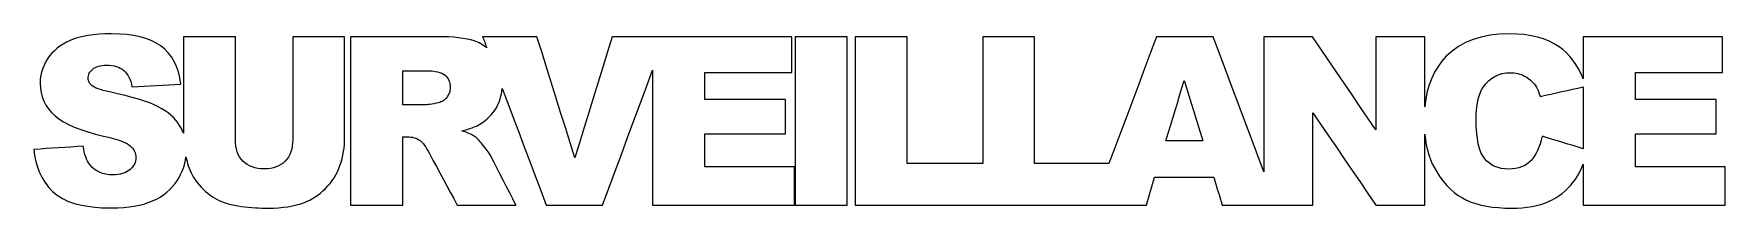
# Model space of a CAD drawing. Extents: x 0 to 146, y 0 to 15.
import ezdxf

# ---------------------------------------------------------------- set-up
doc = ezdxf.new("R2010")
doc.units = 0
doc.layers.add('Layer_1', color=7, linetype='CONTINUOUS')

msp = doc.modelspace()

# ---------------------------------------------------------------- linework, layer by layer
at = {"layer": 'Layer_1', "color": 7}
for points in [[(6.729236, 15.051181), (6.176292, 15.042291), (5.653502, 15.015564), (5.16084, 14.970956), (4.698279, 14.908418), (4.265796, 14.827898), (3.863362, 14.729334), (3.490953, 14.612692), (3.148542, 14.477931), (2.833534, 14.329623), (2.538448, 14.167515), (2.263361, 13.991662), (2.008351, 13.802121), (1.773495, 13.59895), (1.55887, 13.382175), (1.364554, 13.151853), (1.190625, 12.90807), (1.039518, 12.657851), (0.908643, 12.4034), (0.797974, 12.144743), (0.707484, 11.881966), (0.637148, 11.615181), (0.58694, 11.344446), (0.556835, 11.069815), (0.546806, 10.791403), (0.56665, 10.374363), (0.626181, 9.976458), (0.7254, 9.597631), (0.864306, 9.237798), (1.042899, 8.896873), (1.26118, 8.574773), (1.519149, 8.271469), (1.816806, 7.98682), (2.158287, 7.718398), (2.55271, 7.463777), (3.000103, 7.222901), (3.500489, 6.99574), (4.053897, 6.782182), (4.660351, 6.582256), (5.319876, 6.395848), (6.0325, 6.222931), (6.463479, 6.122798), (6.853531, 6.020888), (7.202655, 5.917256), (7.510853, 5.811987), (7.778124, 5.705194), (8.004468, 5.596934), (8.189885, 5.487262), (8.334375, 5.376264), (8.450549, 5.262698), (8.551066, 5.145237), (8.635978, 5.023966), (8.705336, 4.898913), (8.759192, 4.770135), (8.797597, 4.637717), (8.820604, 4.501657), (8.828264, 4.362042), (8.82028, 4.215484), (8.796251, 4.073413), (8.75605, 3.935774), (8.699546, 3.802537), (8.626609, 3.673646), (8.537111, 3.549045), (8.430923, 3.428677), (8.307914, 3.312514), (8.171809, 3.208092), (8.021519, 3.118035), (7.857122, 3.042173), (7.678696, 2.980395), (7.486318, 2.932587), (7.280065, 2.898579), (7.060016, 2.878259), (6.826247, 2.871485), (6.513086, 2.885314), (6.218529, 2.926575), (5.942576, 2.995381), (5.685227, 3.09176), (5.446482, 3.21574), (5.226342, 3.36735), (5.024805, 3.546589), (4.841872, 3.753515), (4.739754, 3.897674), (4.646705, 4.057355), (4.5627, 4.23253), (4.487713, 4.423228), (4.421718, 4.629419), (4.364689, 4.851105), (4.316601, 5.088313), (4.277428, 5.341015), (3.742749, 5.306837), (3.208071, 5.27266), (2.673392, 5.238483), (2.138713, 5.204306), (1.604034, 5.170157), (1.069355, 5.13598), (0.534676, 5.101803), (0, 5.067584), (0.066365, 4.529301), (0.171255, 4.015657), (0.314748, 3.526509), (0.49692, 3.061689), (0.717849, 2.621084), (0.977614, 2.204496), (1.276291, 1.811783), (1.613958, 1.442778), (2.006897, 1.107921), (2.471304, 0.817712), (3.007127, 0.572122), (3.614316, 0.371208), (4.292819, 0.214942), (5.042584, 0.103323), (5.86356, 0.036352), (6.755694, 0.014056), (7.272667, 0.023369), (7.766928, 0.051027), (8.238504, 0.097424), (8.687421, 0.162618), (9.113705, 0.24672), (9.517381, 0.349844), (9.898475, 0.472159), (10.257014, 0.613778), (10.594569, 0.776536), (10.912746, 0.957214), (11.211598, 1.15573), (11.491176, 1.371968), (11.751531, 1.605902), (11.992715, 1.857419), (12.21478, 2.126461), (12.417778, 2.412945), (12.563022, 2.648149), (12.693285, 2.887756), (12.808538, 3.131708), (12.90875, 3.379951), (12.993894, 3.632427), (13.063937, 3.889136), (13.118853, 4.149966), (13.158611, 4.414945), (13.179792, 4.324464), (13.201594, 4.233702), (13.224146, 4.142487), (13.247576, 4.05068), (13.272014, 3.958112), (13.297586, 3.864583), (13.324419, 3.769982), (13.352644, 3.674111), (13.423957, 3.459143), (13.508913, 3.245811), (13.607511, 3.03406), (13.719752, 2.823889), (13.845636, 2.61527), (13.985163, 2.408175), (14.138332, 2.202576), (14.305144, 1.998445), (14.483616, 1.80072), (14.666739, 1.614397), (14.854411, 1.439504), (15.046526, 1.276069), (15.242983, 1.124092), (15.443677, 0.983602), (15.648506, 0.854655), (15.857366, 0.73725), (16.074419, 0.632377), (16.303951, 0.536082), (16.546042, 0.448537), (16.800767, 0.369854), (17.068206, 0.300145), (17.348435, 0.23958), (17.641532, 0.188272), (17.947575, 0.146334), (18.259396, 0.111423), (18.564863, 0.081056), (18.864025, 0.055373), (19.156935, 0.034207), (19.443645, 0.017838), (19.724206, 0.005984), (19.99867, -0.001071), (20.267089, -0.003893), (20.717898, 0.004009), (21.152507, 0.027716), (21.570839, 0.066944), (21.972816, 0.121526), (22.358362, 0.19132), (22.727398, 0.276099), (23.079846, 0.375752), (23.41563, 0.490024), (23.650018, 0.584709), (23.881848, 0.695115), (24.111044, 0.821296), (24.337528, 0.963254), (24.561223, 1.121016), (24.782051, 1.294639), (24.999935, 1.484095), (25.214797, 1.689468), (25.423354, 1.909517), (25.617417, 2.138089), (25.796961, 2.37524), (25.961959, 2.621027), (26.112385, 2.875479), (26.248214, 3.138679), (26.36942, 3.410657), (26.475978, 3.691496), (26.571268, 3.981508), (26.65377, 4.276007), (26.72351, 4.574936), (26.780513, 4.878269), (26.824804, 5.185919), (26.856411, 5.497888), (26.875359, 5.81409), (26.881673, 6.134468), (26.881673, 7.218145), (26.881673, 8.30185), (26.881673, 9.385527), (26.881673, 10.469232), (26.881673, 11.552909), (26.881673, 12.636614), (26.881673, 13.720291), (26.881673, 14.803982), (26.320536, 14.803982), (25.759398, 14.803982), (25.198261, 14.803982), (24.637124, 14.803982), (24.075987, 14.803982), (23.51485, 14.803982), (22.953712, 14.803982), (22.392575, 14.803982), (22.392575, 13.693847), (22.392575, 12.583698), (22.392575, 11.473548), (22.392575, 10.363399), (22.392575, 9.25325), (22.392575, 8.1431), (22.392575, 7.032951), (22.392575, 5.922802), (22.382328, 5.628557), (22.351539, 5.35116), (22.300132, 5.090641), (22.22803, 4.847112), (22.135155, 4.620628), (22.02143, 4.411276), (21.886777, 4.219139), (21.731118, 4.044274), (21.55945, 3.890886), (21.371892, 3.758101), (21.168471, 3.645889), (20.949212, 3.554223), (20.714141, 3.48299), (20.463283, 3.43219), (20.196665, 3.401739), (19.914312, 3.391579), (19.629568, 3.402303), (19.360716, 3.43411), (19.107728, 3.486913), (18.870581, 3.56063), (18.649247, 3.655146), (18.4437, 3.770264), (18.253916, 3.905929), (18.079868, 4.061969), (17.926482, 4.238528), (17.793715, 4.43089), (17.681516, 4.63917), (17.589833, 4.863452), (17.518615, 5.103877), (17.46781, 5.360502), (17.437366, 5.633496), (17.427228, 5.922886), (17.427228, 7.033036), (17.427228, 8.143185), (17.427228, 9.253334), (17.427228, 10.363484), (17.427228, 11.473633), (17.427228, 12.583782), (17.427228, 13.693932), (17.427228, 14.804067), (16.866091, 14.804067), (16.304954, 14.804067), (15.743817, 14.804067), (15.18268, 14.804067), (14.621542, 14.804067), (14.060405, 14.804067), (13.499268, 14.804067), (12.938131, 14.804067), (12.938131, 13.761157), (12.938131, 12.718261), (12.938131, 11.675365), (12.938131, 10.63247), (12.938131, 9.589574), (12.938131, 8.54665), (12.938131, 7.503754), (12.938131, 6.460858), (12.904397, 6.548883), (12.868859, 6.635864), (12.831409, 6.721914), (12.791944, 6.807032), (12.750357, 6.891332), (12.706543, 6.974898), (12.660397, 7.05773), (12.611811, 7.13997), (12.457075, 7.375907), (12.280558, 7.602362), (12.082184, 7.819222), (11.861874, 8.026317), (11.619551, 8.223477), (11.355137, 8.41059), (11.068555, 8.587431), (10.759728, 8.753914), (10.415693, 8.917236), (10.018717, 9.079768), (9.56898, 9.241566), (9.066663, 9.402714), (8.511947, 9.563242), (7.905013, 9.723178), (7.246042, 9.882605), (6.535214, 10.041581), (6.251199, 10.104291), (5.994469, 10.168412), (5.765024, 10.233887), (5.562866, 10.300633), (5.387993, 10.368648), (5.240406, 10.437821), (5.120105, 10.508151), (5.027089, 10.579553), (4.950395, 10.650137), (4.884011, 10.722978), (4.827911, 10.798021), (4.78207, 10.875294), (4.746461, 10.954711), (4.721058, 11.036273), (4.705835, 11.11998), (4.700769, 11.205748), (4.70697, 11.322446), (4.725571, 11.434404), (4.756576, 11.541648), (4.799984, 11.644236), (4.855795, 11.742139), (4.924008, 11.83547), (5.004625, 11.924172), (5.097644, 12.008303), (5.202955, 12.087269), (5.320435, 12.155538), (5.45006, 12.213168), (5.591804, 12.260186), (5.745641, 12.296678), (5.911545, 12.322642), (6.089489, 12.338164), (6.27945, 12.343244), (6.511156, 12.336189), (6.729995, 12.31474), (6.935916, 12.279349), (7.128867, 12.229904), (7.308796, 12.166517), (7.475651, 12.089244), (7.629382, 11.998171), (7.769936, 11.893382), (7.900468, 11.773381), (8.019218, 11.636644), (8.126187, 11.483144), (8.221374, 11.312936), (8.304781, 11.125963), (8.376406, 10.922284), (8.436249, 10.70184), (8.484311, 10.46466), (9.013478, 10.495535), (9.542644, 10.526382), (10.071811, 10.557257), (10.600978, 10.588132), (11.130144, 10.619008), (11.659311, 10.649854), (12.188478, 10.68073), (12.717644, 10.711605), (12.629583, 11.2581), (12.504317, 11.766495), (12.341844, 12.236621), (12.142166, 12.668421), (11.905282, 13.061754), (11.631192, 13.416535), (11.319896, 13.732681), (10.971394, 14.010049), (10.586178, 14.254171), (10.159724, 14.465668), (9.69193, 14.644541), (9.182693, 14.790853), (8.631909, 14.904597), (8.039475, 14.985812), (7.405287, 15.034524), (6.729236, 15.051181)], [(27.393194, 14.804236), (27.393194, 12.986316), (27.393194, 11.16841), (27.393194, 9.350503), (27.393194, 7.532597), (27.393194, 5.714691), (27.393194, 3.896785), (27.393194, 2.078878), (27.393194, 0.260972), (27.957639, 0.260972), (28.522083, 0.260972), (29.086528, 0.260972), (29.650972, 0.260972), (30.215417, 0.260972), (30.779861, 0.260972), (31.344306, 0.260972), (31.90875, 0.260972), (31.90875, 0.998504), (31.90875, 1.736035), (31.90875, 2.473566), (31.90875, 3.211069), (31.90875, 3.948601), (31.90875, 4.686132), (31.90875, 5.423663), (31.90875, 6.161195), (31.958359, 6.161195), (32.007968, 6.161195), (32.057577, 6.161195), (32.107189, 6.161195), (32.156798, 6.161195), (32.206407, 6.161195), (32.256016, 6.161195), (32.305625, 6.161195), (32.457444, 6.156115), (32.605311, 6.140592), (32.749196, 6.114628), (32.88908, 6.078137), (33.024936, 6.03109), (33.156731, 5.97346), (33.284448, 5.905191), (33.408056, 5.826197), (33.498807, 5.752283), (33.592502, 5.659545), (33.689197, 5.547954), (33.78894, 5.417454), (33.891784, 5.268074), (33.997781, 5.099729), (34.106985, 4.912446), (34.219444, 4.706142), (34.519306, 4.150502), (34.819167, 3.594892), (35.119028, 3.039252), (35.418889, 2.483642), (35.71875, 1.928002), (36.018611, 1.372392), (36.318472, 0.816752), (36.618333, 0.261142), (37.253333, 0.261142), (37.888333, 0.261142), (38.523333, 0.261142), (39.158333, 0.261142), (39.793333, 0.261142), (40.428333, 0.261142), (41.063333, 0.261142), (41.698333, 0.261142), (41.427135, 0.788107), (41.155936, 1.315072), (40.88474, 1.842038), (40.613542, 2.368975), (40.342343, 2.89594), (40.071144, 3.422905), (39.799949, 3.949871), (39.52875, 4.476836), (39.484097, 4.560261), (39.429523, 4.651814), (39.36503, 4.751579), (39.290614, 4.859642), (39.20628, 4.976087), (39.112023, 5.100999), (39.007847, 5.234405), (38.89375, 5.376419), (38.780573, 5.516543), (38.674221, 5.644192), (38.574689, 5.759282), (38.481982, 5.861757), (38.396096, 5.951504), (38.317035, 6.028466), (38.244794, 6.092558), (38.179375, 6.143697), (38.080679, 6.210781), (37.968185, 6.278006), (37.841944, 6.345316), (37.702013, 6.412683), (37.548442, 6.480078), (37.381279, 6.547388), (37.200578, 6.614613), (37.006389, 6.681697), (37.250294, 6.740512), (37.480946, 6.802883), (37.698316, 6.868895), (37.90238, 6.938548), (38.093114, 7.011954), (38.27049, 7.089113), (38.434484, 7.170111), (38.585069, 7.254975), (38.804788, 7.396566), (39.012495, 7.548458), (39.20816, 7.710623), (39.391762, 7.883061), (39.563271, 8.065743), (39.722668, 8.258614), (39.869917, 8.461673), (40.005, 8.674892), (40.105121, 8.858449), (40.194783, 9.048695), (40.273893, 9.24563), (40.342349, 9.449338), (40.400055, 9.659875), (40.446915, 9.877271), (40.48283, 10.10161), (40.507722, 10.332947), (40.982869, 9.073982), (41.458018, 7.814989), (41.933165, 6.556024), (42.408311, 5.29703), (42.883461, 4.038065), (43.358607, 2.7791), (43.833756, 1.520107), (44.308903, 0.261142), (44.918548, 0.261142), (45.52819, 0.261142), (46.137836, 0.261142), (46.747478, 0.261142), (47.357123, 0.261142), (47.966768, 0.261142), (48.576411, 0.261142), (49.186056, 0.261142), (49.72735, 1.719666), (50.268643, 3.178162), (50.809937, 4.636687), (51.351228, 6.095183), (51.892522, 7.553707), (52.433815, 9.012232), (52.975109, 10.470728), (53.516403, 11.929252), (53.516403, 10.470728), (53.516403, 9.012232), (53.516403, 7.553707), (53.516403, 6.095183), (53.516403, 4.636687), (53.516403, 3.178162), (53.516403, 1.719666), (53.516403, 0.261142), (55.049883, 0.261142), (56.583366, 0.261142), (58.116845, 0.261142), (59.650325, 0.261142), (61.183808, 0.261142), (62.717288, 0.261142), (64.25077, 0.261142), (65.78425, 0.261142), (65.78425, 0.672339), (65.78425, 1.083565), (65.78425, 1.494763), (65.78425, 1.905961), (65.78425, 2.317187), (65.78425, 2.728385), (65.78425, 3.139611), (65.78425, 3.550808), (64.814111, 3.550808), (63.843972, 3.550808), (62.873834, 3.550808), (61.903695, 3.550808), (60.933556, 3.550808), (59.963417, 3.550808), (58.993278, 3.550808), (58.023139, 3.550808), (58.023139, 3.90909), (58.023139, 4.267371), (58.023139, 4.62568), (58.023139, 4.983961), (58.023139, 5.342242), (58.023139, 5.700552), (58.023139, 6.058833), (58.023139, 6.417114), (58.897368, 6.417114), (59.771593, 6.417114), (60.645822, 6.417114), (61.520047, 6.417114), (62.394276, 6.417114), (63.268504, 6.417114), (64.14273, 6.417114), (65.016959, 6.417114), (65.016959, 6.788631), (65.016959, 7.160148), (65.016959, 7.531666), (65.016959, 7.903183), (65.016959, 8.2747), (65.016959, 8.646218), (65.016959, 9.017735), (65.016959, 9.389252), (64.14273, 9.389252), (63.268504, 9.389252), (62.394276, 9.389252), (61.520047, 9.389252), (60.645822, 9.389252), (59.771593, 9.389252), (58.897368, 9.389252), (58.023139, 9.389252), (58.023139, 9.678107), (58.023139, 9.966933), (58.023139, 10.255759), (58.023139, 10.544614), (58.023139, 10.833468), (58.023139, 11.122294), (58.023139, 11.411121), (58.023139, 11.699975), (58.965716, 11.699975), (59.908296, 11.699975), (60.850873, 11.699975), (61.79345, 11.699975), (62.73603, 11.699975), (63.678607, 11.699975), (64.621187, 11.699975), (65.563764, 11.699975), (65.563764, 12.088031), (65.563764, 12.476086), (65.563764, 12.864142), (65.563764, 13.252197), (65.563764, 13.640253), (65.563764, 14.028308), (65.563764, 14.416364), (65.563764, 14.804405), (64.191238, 14.804405), (62.818713, 14.804405), (61.446187, 14.804405), (60.073659, 14.804405), (58.701133, 14.804405), (57.328607, 14.804405), (55.956081, 14.804405), (54.583556, 14.804405), (54.012496, 14.804405), (53.441436, 14.804405), (52.870379, 14.804405), (52.29932, 14.804405), (51.72826, 14.804405), (51.1572, 14.804405), (50.586143, 14.804405), (50.015084, 14.804405), (49.611593, 13.495812), (49.208103, 12.187232), (48.804616, 10.878652), (48.401125, 9.570072), (47.997635, 8.261492), (47.594145, 6.952884), (47.190657, 5.644305), (46.787167, 4.335725), (46.378165, 5.644305), (45.969163, 6.952884), (45.560161, 8.261492), (45.151159, 9.570072), (44.742159, 10.878652), (44.333157, 12.187232), (43.924155, 13.495812), (43.515153, 14.804405), (42.927558, 14.804405), (42.339963, 14.804405), (41.752368, 14.804405), (41.16477, 14.804405), (40.577175, 14.804405), (39.989579, 14.804405), (39.401984, 14.804405), (38.814389, 14.804405), (38.85959, 14.684249), (38.904788, 14.564079), (38.949988, 14.443909), (38.995186, 14.323739), (39.040387, 14.203568), (39.085588, 14.083426), (39.130786, 13.963256), (39.175986, 13.843086), (39.052571, 13.939606), (38.925342, 14.029945), (38.794154, 14.114076), (38.658851, 14.192082), (38.519292, 14.263936), (38.375319, 14.329665), (38.226791, 14.389271), (38.073556, 14.442808), (37.782921, 14.526713), (37.461667, 14.599752), (37.10977, 14.661841), (36.727203, 14.712895), (36.313943, 14.752773), (35.869962, 14.781385), (35.395236, 14.798628), (34.889736, 14.804414), (33.952671, 14.804414), (33.015606, 14.804414), (32.078538, 14.804414), (31.141472, 14.804414), (30.204407, 14.804414), (29.267342, 14.804414), (28.330274, 14.804414), (27.393194, 14.804236)], [(65.854792, 14.804236), (65.854792, 12.986316), (65.854792, 11.16841), (65.854792, 9.350503), (65.854792, 7.532597), (65.854792, 5.714691), (65.854792, 3.896785), (65.854792, 2.078878), (65.854792, 0.260972), (66.417032, 0.260972), (66.979269, 0.260972), (67.54151, 0.260972), (68.10375, 0.260972), (68.66599, 0.260972), (69.228228, 0.260972), (69.790468, 0.260972), (70.352708, 0.260972), (70.352708, 2.078878), (70.352708, 3.896785), (70.352708, 5.714691), (70.352708, 7.532597), (70.352708, 9.350503), (70.352708, 11.16841), (70.352708, 12.986316), (70.352708, 14.804236), (69.790468, 14.804236), (69.228228, 14.804236), (68.66599, 14.804236), (68.10375, 14.804236), (67.54151, 14.804236), (66.979269, 14.804236), (66.417032, 14.804236), (65.854792, 14.804236)], [(127.582083, 15.051181), (126.72899, 15.02098), (125.925814, 14.930322), (125.172459, 14.779099), (124.468814, 14.567212), (123.814781, 14.294557), (123.210255, 13.961027), (122.65513, 13.566508), (122.149306, 13.110917), (121.773267, 12.692297), (121.438086, 12.237552), (121.143827, 11.746768), (120.890544, 11.219972), (120.678301, 10.657277), (120.507156, 10.058684), (120.37717, 9.424276), (120.288403, 8.754083), (120.288403, 9.510354), (120.288403, 10.266625), (120.288403, 11.022896), (120.288403, 11.779167), (120.288403, 12.535438), (120.288403, 13.291708), (120.288403, 14.047979), (120.288403, 14.804236), (119.759236, 14.804236), (119.230069, 14.804236), (118.700903, 14.804236), (118.171736, 14.804236), (117.642569, 14.804236), (117.113403, 14.804236), (116.584236, 14.804236), (116.055069, 14.804236), (116.055069, 13.798834), (116.055069, 12.793417), (116.055069, 11.788), (116.055069, 10.782584), (116.055069, 9.777167), (116.055069, 8.77175), (116.055069, 7.766334), (116.055069, 6.760917), (115.37046, 7.766334), (114.685851, 8.77175), (114.001242, 9.777167), (113.316631, 10.782584), (112.632022, 11.788), (111.947412, 12.793417), (111.262803, 13.798834), (110.578194, 14.804236), (110.053436, 14.804236), (109.528681, 14.804236), (109.003922, 14.804236), (108.479167, 14.804236), (107.954408, 14.804236), (107.429653, 14.804236), (106.904894, 14.804236), (106.380139, 14.804236), (106.380139, 13.346826), (106.380139, 11.889403), (106.380139, 10.431979), (106.380139, 8.974583), (106.380139, 7.51716), (106.380139, 6.059736), (106.380139, 4.60234), (106.380139, 3.144916), (105.83223, 4.60234), (105.284324, 6.059736), (104.736415, 7.51716), (104.188506, 8.974583), (103.640599, 10.431979), (103.09269, 11.889403), (102.544784, 13.346826), (101.996875, 14.804236), (101.383922, 14.804236), (100.770972, 14.804236), (100.158019, 14.804236), (99.545069, 14.804236), (98.932117, 14.804236), (98.319167, 14.804236), (97.706214, 14.804236), (97.093264, 14.804236), (96.578428, 13.43392), (96.063593, 12.06359), (95.548758, 10.69326), (95.033922, 9.322958), (94.51909, 7.952628), (94.004254, 6.582298), (93.489419, 5.211997), (92.974583, 3.841667), (92.172014, 3.841667), (91.369444, 3.841667), (90.566875, 3.841667), (89.764306, 3.841667), (88.961736, 3.841667), (88.159167, 3.841667), (87.356597, 3.841667), (86.554028, 3.841667), (86.554028, 5.211997), (86.554028, 6.582298), (86.554028, 7.952628), (86.554028, 9.322958), (86.554028, 10.69326), (86.554028, 12.06359), (86.554028, 13.43392), (86.554028, 14.804236), (85.992891, 14.804236), (85.431754, 14.804236), (84.870617, 14.804236), (84.309478, 14.804236), (83.748341, 14.804236), (83.187204, 14.804236), (82.626067, 14.804236), (82.064931, 14.804236), (82.064931, 13.43392), (82.064931, 12.06359), (82.064931, 10.69326), (82.064931, 9.322958), (82.064931, 7.952628), (82.064931, 6.582298), (82.064931, 5.211997), (82.064931, 3.841667), (81.246926, 3.841667), (80.428922, 3.841667), (79.610921, 3.841667), (78.792917, 3.841667), (77.974912, 3.841667), (77.156908, 3.841667), (76.338907, 3.841667), (75.520903, 3.841667), (75.520903, 5.211997), (75.520903, 6.582298), (75.520903, 7.952628), (75.520903, 9.322958), (75.520903, 10.69326), (75.520903, 12.06359), (75.520903, 13.43392), (75.520903, 14.804236), (74.959766, 14.804236), (74.398629, 14.804236), (73.837492, 14.804236), (73.276353, 14.804236), (72.715216, 14.804236), (72.154079, 14.804236), (71.592942, 14.804236), (71.031806, 14.804236), (71.031806, 12.986316), (71.031806, 11.16841), (71.031806, 9.350503), (71.031806, 7.532597), (71.031806, 5.714691), (71.031806, 3.896785), (71.031806, 2.078878), (71.031806, 0.260972), (72.470478, 0.260972), (73.909149, 0.260972), (75.347822, 0.260972), (76.786492, 0.260972), (78.225165, 0.260972), (79.663838, 0.260972), (81.102508, 0.260972), (82.541181, 0.260972), (83.920322, 0.260972), (85.299463, 0.260972), (86.678603, 0.260972), (88.057742, 0.260972), (89.436883, 0.260972), (90.816024, 0.260972), (92.195165, 0.260972), (93.574306, 0.260972), (93.905033, 0.260972), (94.235764, 0.260972), (94.566492, 0.260972), (94.897222, 0.260972), (95.22795, 0.260972), (95.558681, 0.260972), (95.889408, 0.260972), (96.220139, 0.260972), (96.308333, 0.560833), (96.396528, 0.860694), (96.484722, 1.160556), (96.572917, 1.460417), (96.661111, 1.760278), (96.749306, 2.060139), (96.8375, 2.36), (96.925694, 2.659861), (97.566206, 2.659861), (98.206718, 2.659861), (98.84723, 2.659861), (99.487742, 2.659861), (100.128256, 2.659861), (100.768768, 2.659861), (101.40928, 2.659861), (102.049792, 2.659861), (102.13909, 2.36), (102.228385, 2.060139), (102.317683, 1.760278), (102.406978, 1.460417), (102.496276, 1.160556), (102.585574, 0.860694), (102.674869, 0.560833), (102.764167, 0.260972), (103.351762, 0.260972), (103.939357, 0.260972), (104.526952, 0.260972), (105.114547, 0.260972), (105.702145, 0.260972), (106.28974, 0.260972), (106.877335, 0.260972), (107.464931, 0.260972), (107.857394, 0.260972), (108.249861, 0.260972), (108.642325, 0.260972), (109.034792, 0.260972), (109.427256, 0.260972), (109.819722, 0.260972), (110.212186, 0.260972), (110.604653, 0.260972), (110.604653, 1.258684), (110.604653, 2.256368), (110.604653, 3.25408), (110.604653, 4.251764), (110.604653, 5.249476), (110.604653, 6.247188), (110.604653, 7.244872), (110.604653, 8.242584), (111.285954, 7.244872), (111.967256, 6.247188), (112.64856, 5.249476), (113.329861, 4.251764), (114.011162, 3.25408), (114.692464, 2.256368), (115.373768, 1.258684), (116.055069, 0.260972), (116.584236, 0.260972), (117.113403, 0.260972), (117.642569, 0.260972), (118.171736, 0.260972), (118.700903, 0.260972), (119.230069, 0.260972), (119.759236, 0.260972), (120.288403, 0.260972), (120.288403, 1.027149), (120.288403, 1.793354), (120.288403, 2.559531), (120.288403, 3.325708), (120.288403, 4.091913), (120.288403, 4.85809), (120.288403, 5.624295), (120.288403, 6.390472), (120.34614, 5.917722), (120.42405, 5.463174), (120.522221, 5.026831), (120.640752, 4.608718), (120.779729, 4.20881), (120.93925, 3.827132), (121.1194, 3.463686), (121.320278, 3.118472), (121.599627, 2.700529), (121.891922, 2.314901), (122.197083, 1.961672), (122.515035, 1.640926), (122.8457, 1.352749), (123.188998, 1.097197), (123.544855, 0.874354), (123.913194, 0.684306), (124.303759, 0.523721), (124.721377, 0.384275), (125.166021, 0.26608), (125.637665, 0.169194), (126.136287, 0.093699), (126.661861, 0.039682), (127.214356, 0.007226), (127.79375, -0.003498), (128.271357, 0.005815), (128.726952, 0.033191), (129.160637, 0.0786), (129.572515, 0.141874), (129.96269, 0.222844), (130.331264, 0.321255), (130.678343, 0.437022), (131.004028, 0.569893), (131.315107, 0.719781), (131.61332, 0.886631), (131.898616, 1.07047), (132.17094, 1.271356), (132.430246, 1.48926), (132.676477, 1.724266), (132.909584, 1.976375), (133.129514, 2.245615), (133.256991, 2.417884), (133.379348, 2.596135), (133.496524, 2.780483), (133.608462, 2.971039), (133.715102, 3.167918), (133.816384, 3.371287), (133.912249, 3.581204), (134.002639, 3.797838), (134.002639, 3.355765), (134.002639, 2.913692), (134.002639, 2.471619), (134.002639, 2.029518), (134.002639, 1.587445), (134.002639, 1.145372), (134.002639, 0.703299), (134.002639, 0.261226), (135.536119, 0.261226), (137.069601, 0.261226), (138.603081, 0.261226), (140.136561, 0.261226), (141.670044, 0.261226), (143.203524, 0.261226), (144.737006, 0.261226), (146.270486, 0.261226), (146.270486, 0.672424), (146.270486, 1.08365), (146.270486, 1.494848), (146.270486, 1.906046), (146.270486, 2.317272), (146.270486, 2.728469), (146.270486, 3.139695), (146.270486, 3.550893), (145.300347, 3.550893), (144.330208, 3.550893), (143.360069, 3.550893), (142.389931, 3.550893), (141.419792, 3.550893), (140.449653, 3.550893), (139.479514, 3.550893), (138.509375, 3.550893), (138.509375, 3.909174), (138.509375, 4.267455), (138.509375, 4.625765), (138.509375, 4.984046), (138.509375, 5.342327), (138.509375, 5.700636), (138.509375, 6.058917), (138.509375, 6.417198), (139.383603, 6.417198), (140.257829, 6.417198), (141.132058, 6.417198), (142.006283, 6.417198), (142.880512, 6.417198), (143.75474, 6.417198), (144.628966, 6.417198), (145.503194, 6.417198), (145.503194, 6.788716), (145.503194, 7.160233), (145.503194, 7.53175), (145.503194, 7.903268), (145.503194, 8.274785), (145.503194, 8.646302), (145.503194, 9.01782), (145.503194, 9.389337), (144.628966, 9.389337), (143.75474, 9.389337), (142.880512, 9.389337), (142.006283, 9.389337), (141.132058, 9.389337), (140.257829, 9.389337), (139.383603, 9.389337), (138.509375, 9.389337), (138.509375, 9.678192), (138.509375, 9.967018), (138.509375, 10.255844), (138.509375, 10.544698), (138.509375, 10.833553), (138.509375, 11.122379), (138.509375, 11.411205), (138.509375, 11.70006), (139.451952, 11.70006), (140.394532, 11.70006), (141.337109, 11.70006), (142.279686, 11.70006), (143.222266, 11.70006), (144.164843, 11.70006), (145.107423, 11.70006), (146.05, 11.70006), (146.05, 12.088115), (146.05, 12.476171), (146.05, 12.864226), (146.05, 13.252282), (146.05, 13.640338), (146.05, 14.028393), (146.05, 14.416449), (146.05, 14.80449), (144.544079, 14.80449), (143.038158, 14.80449), (141.53224, 14.80449), (140.026319, 14.80449), (138.520399, 14.80449), (137.014478, 14.80449), (135.50856, 14.80449), (134.002639, 14.80449), (134.002639, 14.349195), (134.002639, 13.893886), (134.002639, 13.438577), (134.002639, 12.983268), (134.002639, 12.527959), (134.002639, 12.072678), (134.002639, 11.617369), (134.002639, 11.16206), (133.804999, 11.604415), (133.589116, 12.019789), (133.354868, 12.408071), (133.102121, 12.769174), (132.830751, 13.103015), (132.540629, 13.409536), (132.231624, 13.688598), (131.903611, 13.94017), (131.493009, 14.200633), (131.045122, 14.426355), (130.560081, 14.617334), (130.038015, 14.773601), (129.479051, 14.895154), (128.883325, 14.981974), (128.250958, 15.034067), (127.582083, 15.051181)], [(31.90875, 11.867361), (32.155694, 11.867361), (32.402639, 11.867361), (32.649583, 11.867361), (32.896528, 11.867361), (33.143472, 11.867361), (33.390417, 11.867361), (33.637361, 11.867361), (33.884306, 11.867361), (34.179586, 11.861434), (34.450297, 11.843654), (34.696459, 11.813824), (34.918102, 11.772196), (35.115254, 11.718743), (35.287935, 11.653606), (35.436175, 11.576785), (35.56, 11.488337), (35.664783, 11.389192), (35.755848, 11.280198), (35.833115, 11.161241), (35.89651, 11.032181), (35.945953, 10.892876), (35.981363, 10.743242), (36.002671, 10.583081), (36.009783, 10.412336), (36.005155, 10.294847), (35.991298, 10.180519), (35.968297, 10.069464), (35.936216, 9.96174), (35.895147, 9.857403), (35.845166, 9.756565), (35.786345, 9.659311), (35.71877, 9.56567), (35.646727, 9.478124), (35.569488, 9.39913), (35.487034, 9.328716), (35.399334, 9.266909), (35.306364, 9.213795), (35.2081, 9.16943), (35.10451, 9.133813), (34.995575, 9.107002), (34.783804, 9.060689), (34.590016, 9.020896), (34.414212, 8.987481), (34.25639, 8.960388), (34.116555, 8.939503), (33.994702, 8.924828), (33.890833, 8.916079), (33.80495, 8.913256), (33.567929, 8.913256), (33.330904, 8.913256), (33.093883, 8.913256), (32.856861, 8.913256), (32.619837, 8.913256), (32.382816, 8.913256), (32.145791, 8.913256), (31.90877, 8.913256), (31.90877, 9.282572), (31.90877, 9.651888), (31.90877, 10.021204), (31.90877, 10.39052), (31.90877, 10.759808), (31.90877, 11.129124), (31.90877, 11.49844), (31.90875, 11.867361)], [(99.492153, 11.029528), (99.693897, 10.376889), (99.895643, 9.72425), (100.097387, 9.071611), (100.299131, 8.418972), (100.500877, 7.766334), (100.702621, 7.113695), (100.904367, 6.461056), (101.106111, 5.808417), (100.704825, 5.808417), (100.303542, 5.808417), (99.902256, 5.808417), (99.500972, 5.808417), (99.099686, 5.808417), (98.698403, 5.808417), (98.297117, 5.808417), (97.895833, 5.808417), (98.095373, 6.461056), (98.294912, 7.113695), (98.494452, 7.766334), (98.693992, 8.418972), (98.893534, 9.071611), (99.093074, 9.72425), (99.292613, 10.376889), (99.492153, 11.029528)], [(127.696736, 11.690972), (127.863247, 11.686457), (128.025497, 11.67291), (128.183561, 11.650614), (128.337516, 11.619401), (128.487444, 11.579523), (128.633418, 11.531093), (128.775516, 11.474169), (128.913819, 11.408863), (129.047748, 11.335683), (129.176639, 11.25508), (129.300416, 11.166998), (129.419, 11.071523), (129.532315, 10.968568), (129.640282, 10.858191), (129.742822, 10.740363), (129.839861, 10.615113), (129.896407, 10.532732), (129.952028, 10.439345), (130.006821, 10.334894), (130.060892, 10.219324), (130.114342, 10.092607), (130.167278, 9.954685), (130.2198, 9.805502), (130.272014, 9.644974), (130.738341, 9.748606), (131.204671, 9.852238), (131.670998, 9.95587), (132.137325, 10.059502), (132.603655, 10.163106), (133.069982, 10.266738), (133.536312, 10.37037), (134.002639, 10.474002), (134.002639, 9.805925), (134.002639, 9.137849), (134.002639, 8.469772), (134.002639, 7.801696), (134.002639, 7.133648), (134.002639, 6.465571), (134.002639, 5.797495), (134.002639, 5.129418), (133.557256, 5.263926), (133.111875, 5.398404), (132.666492, 5.532912), (132.221111, 5.66739), (131.775728, 5.801898), (131.330347, 5.936405), (130.884964, 6.070884), (130.439583, 6.205391), (130.359477, 5.870647), (130.267975, 5.556054), (130.165057, 5.261724), (130.050692, 4.987743), (129.924858, 4.734251), (129.787526, 4.501305), (129.638668, 4.289045), (129.478264, 4.097529), (129.304819, 3.927829), (129.111838, 3.78082), (128.899223, 3.656529), (128.666867, 3.554872), (128.41467, 3.47585), (128.142526, 3.419462), (127.850333, 3.385624), (127.537986, 3.374335), (127.214904, 3.388164), (126.910423, 3.429763), (126.624548, 3.49919), (126.357278, 3.596444), (126.108612, 3.721609), (125.878548, 3.874715), (125.66709, 4.055873), (125.474236, 4.265056), (125.301866, 4.514541), (125.151978, 4.811552), (125.024724, 5.15606), (124.920262, 5.54801), (124.838742, 5.98743), (124.780322, 6.474236), (124.745157, 7.008426), (124.733389, 7.589973), (124.743097, 8.0623), (124.77218, 8.502002), (124.820593, 8.90908), (124.888281, 9.283588), (124.975191, 9.625529), (125.081273, 9.934957), (125.206478, 10.211874), (125.35075, 10.456306), (125.565498, 10.74485), (125.802881, 10.995238), (126.062794, 11.207413), (126.345137, 11.381233), (126.649805, 11.516615), (126.976694, 11.613418), (127.325701, 11.671612), (127.696736, 11.690972)]]:
    msp.add_lwpolyline(points, dxfattribs=at)

doc.saveas('drawing.dxf')
